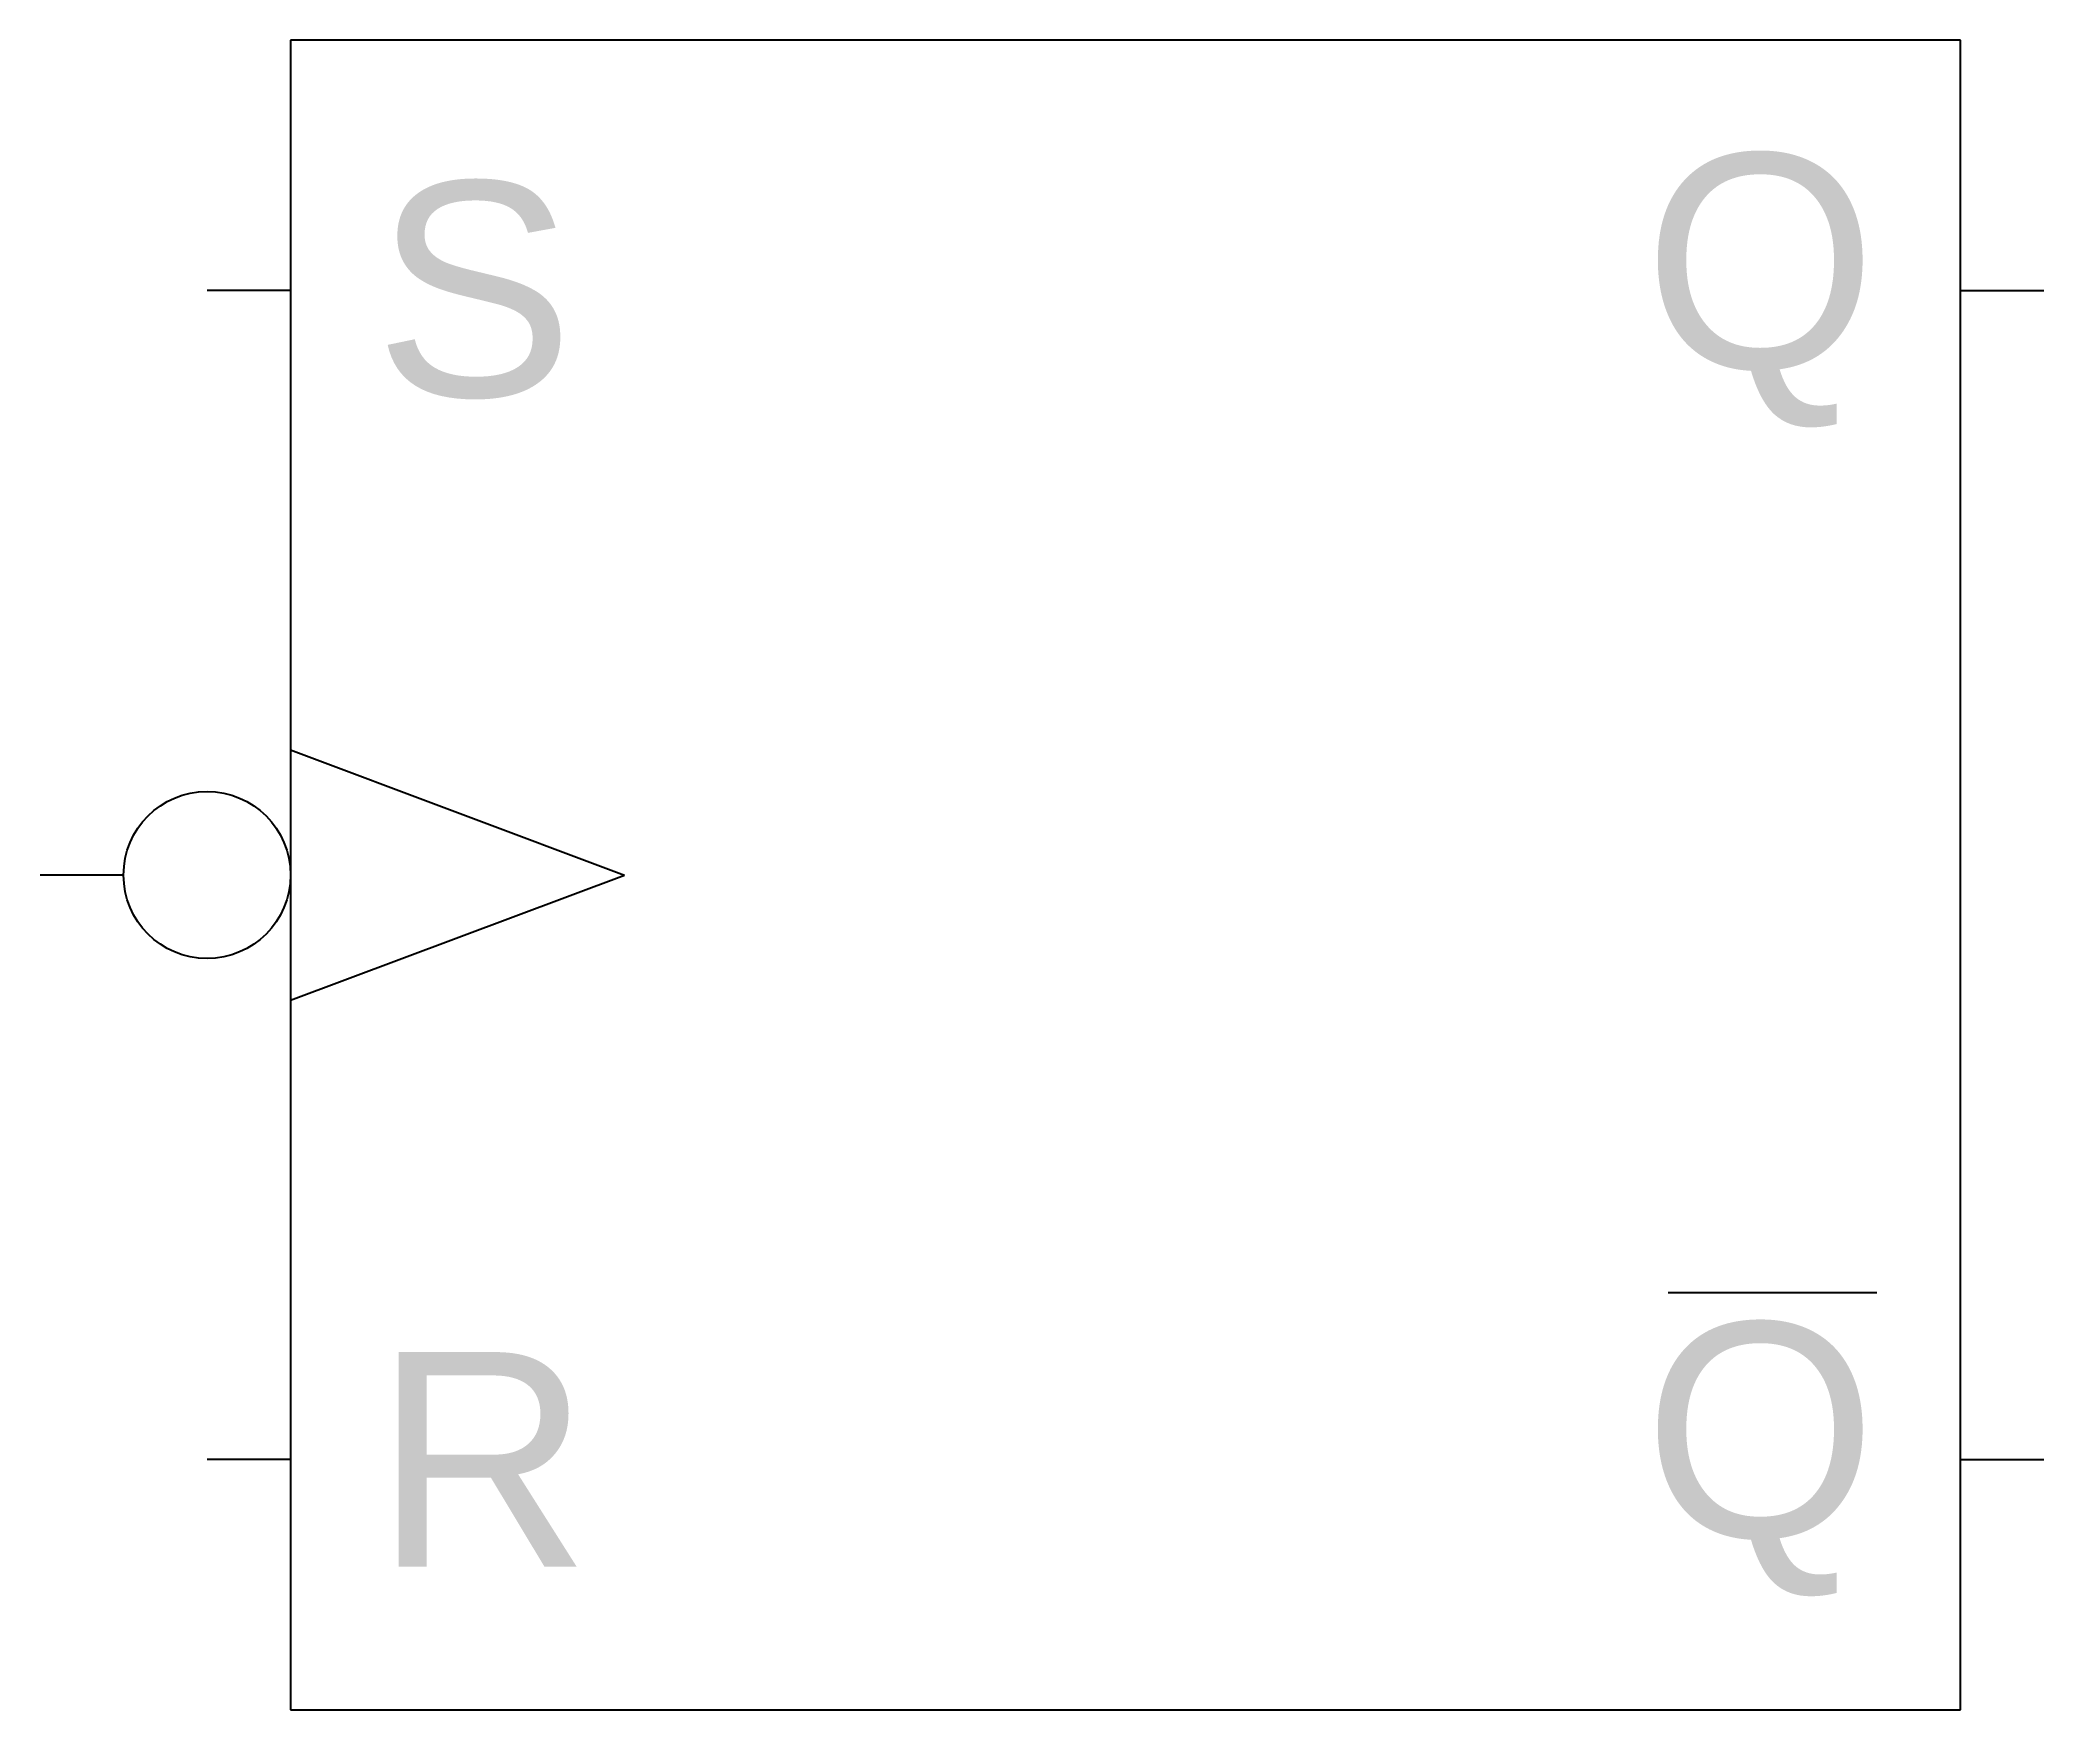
# Model space of a CAD drawing. Header units: millimetres. Extents: x -3 to 21, y -20 to 0.
import ezdxf

# ---------------------------------------------------------------- set-up
doc = ezdxf.new("R2010")
doc.units = ezdxf.units.MM
doc.layers.add('OBJECT', color=7, linetype='Continuous', lineweight=25)
doc.styles.add('textstyle3', font='')
doc.styles.get('textstyle3').set_extended_font_data('Arial')

# ---------------------------------------------------------------- blocks, each defined once
blk = doc.blocks.new('logic_not_node')
at = {"layer": 'OBJECT', "color": 7}
blk.add_circle((-1, 0), 1, dxfattribs=at)

msp = doc.modelspace()

# ---------------------------------------------------------------- linework, layer by layer
at = {"layer": 'OBJECT'}
for p, q in [((20, 0), (0, 0)), ((0, 0), (0, -20)), ((20, -20), (20, 0)), ((0, -3), (-1, -3)), ((20, -3), (21, -3)), ((0, -8.5), (4, -10)), ((-2, -10), (-3, -10)), ((0, -11.5), (4, -10)), ((16.5, -15), (19, -15)), ((0, -17), (-1, -17)), ((20, -17), (21, -17)), ((0, -20), (20, -20))]:
    msp.add_line(p, q, dxfattribs=at)

# ---------------------------------------------------------------- block references
msp.add_blockref('logic_not_node', (0, -10), dxfattribs=at)

# ---------------------------------------------------------------- texts
at = {"layer": 'OBJECT', "char_height": 2, "width": 100, "style": 'textstyle3'}
for s, insert, attachment_point in [('\\H2.57143;Q', (19, -3), 6), ('\\H2.57143;S', (1, -3), 4), ('\\H2.57143;Q', (19, -17), 6), ('\\H2.57143;R', (1, -17), 4)]:
    msp.add_mtext(s, dxfattribs=dict(at, insert=insert, attachment_point=attachment_point))

doc.saveas('drawing.dxf')
